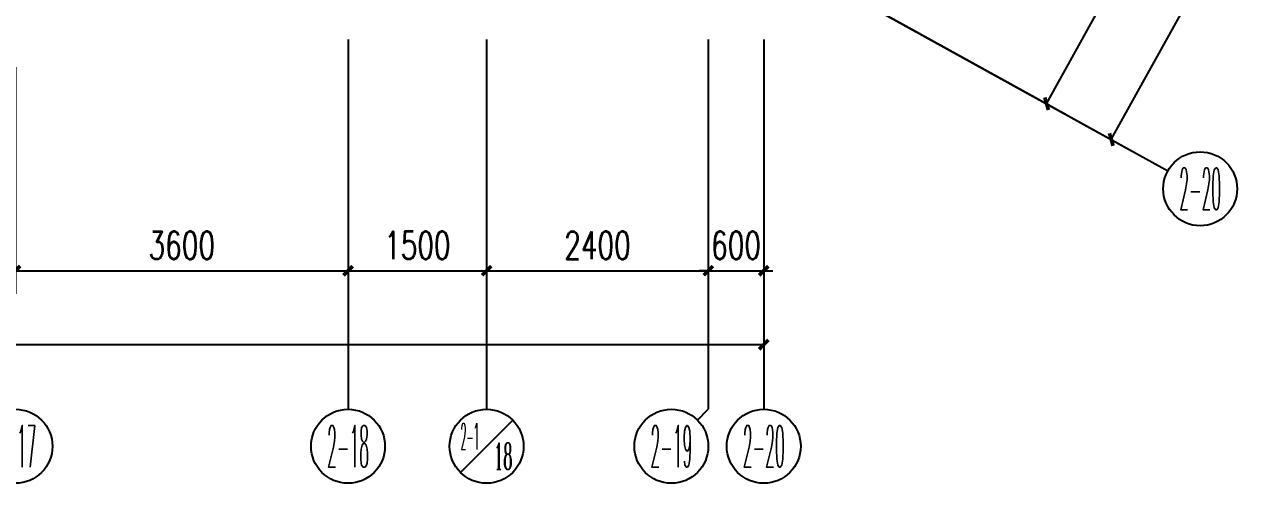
# Model space of a CAD drawing. Extents: x -9422388 to 15610651, y -1992469 to 953794.
# Drawn here: x -2712691 to -2699305, y -212151 to -207191 of the extents above; entities that cross this region are included whole.
import ezdxf
from ezdxf.enums import TextEntityAlignment as Align

# ---------------------------------------------------------------- set-up
doc = ezdxf.new("R2010")
doc.units = 0
doc.header["$LTSCALE"] = 1000
doc.layers.add('AXIS_TEXT', color=7, linetype='Continuous')
doc.styles.add('_TCH_AXIS', font='COMPLEX', dxfattribs={"bigfont": 'GBCBIG'})
doc.styles.add('_TCH_DIM_T3', font='SIMPLEX', dxfattribs={"width": 0.705882, "bigfont": 'GBCBIG'})
doc.styles.add('COMPLEX', font='COMPLEX')
doc.dimstyles.new('_TCH_ARCH&&100', dxfattribs={"dimtxt": 297.5, "dimasz": 100, "dimexe": 250, "dimexo": 300, "dimgap": 126.25, "dimtad": 1, "dimdec": 0, "dimzin": 0, "dimdsep": 46, "dimtxsty": '_TCH_DIM_T3', "dimblk": 'ARCHTICK', "dimcen": 0.09, "dimclrt": 7, "dimazin": 2, "dimtfac": 1, "dimtdec": 0, "dimtix": 1, "dimtmove": 2, "dimatfit": 3, "dimfxl": 0, "dimtolj": 1, "dimtzin": 0, "dimarcsym": 0})

# ---------------------------------------------------------------- blocks, each defined once
blk = doc.blocks.new('_ArchTick')
at = {"color": 0, "linetype": 'ByBlock', "const_width": 0.4}
blk.add_lwpolyline([(-0.5, -0.5), (0.5, 0.5)], dxfattribs=at)
blk = doc.blocks.new('*D2887')
at = {"color": 0, "lineweight": -2, "transparency": 16777216}
for p, q in [((1579630, -199693), (1579630, -202943)), ((1646450, -199693), (1646450, -202943)), ((1579630, -202693), (1646450, -202693))]:
    blk.add_line(p, q, dxfattribs=at)
at = {"layer": 'Defpoints', "color": 0, "transparency": 16777216}
for p in [(1579630, -199393), (1646450, -199393), (1646450, -202693)]:
    blk.add_point(p, dxfattribs=at)
at = {"color": 0, "lineweight": -2, "transparency": 16777216, "xscale": 100, "yscale": 100, "zscale": 100, "rotation": 180}
blk.add_blockref('_ArchTick', (1579630, -202693), dxfattribs=at)
at = {"color": 0, "lineweight": -2, "transparency": 16777216, "xscale": 100, "yscale": 100, "zscale": 100}
blk.add_blockref('_ArchTick', (1646450, -202693), dxfattribs=at)
at = {"color": 7, "transparency": 16777216, "insert": (1613040, -202418), "char_height": 297.5, "attachment_point": 5, "style": '_TCH_DIM_T3'}
blk.add_mtext('\\A1;66820', dxfattribs=at)
blk = doc.blocks.new('*D2905')
at = {"color": 0, "lineweight": -2, "transparency": 16777216}
for p, q in [((1638350, -199693), (1638350, -202143)), ((1641950, -199693), (1641950, -202143)), ((1638350, -201893), (1641950, -201893))]:
    blk.add_line(p, q, dxfattribs=at)
at = {"layer": 'Defpoints', "color": 0, "transparency": 16777216}
for p in [(1638350, -199393), (1641950, -199393), (1641950, -201893)]:
    blk.add_point(p, dxfattribs=at)
at = {"color": 0, "lineweight": -2, "transparency": 16777216, "xscale": 100, "yscale": 100, "zscale": 100, "rotation": 180}
blk.add_blockref('_ArchTick', (1638350, -201893), dxfattribs=at)
at = {"color": 0, "lineweight": -2, "transparency": 16777216, "xscale": 100, "yscale": 100, "zscale": 100}
blk.add_blockref('_ArchTick', (1641950, -201893), dxfattribs=at)
at = {"color": 7, "transparency": 16777216, "insert": (1640150, -201618), "char_height": 297.5, "attachment_point": 5, "style": '_TCH_DIM_T3'}
blk.add_mtext('\\A1;3600', dxfattribs=at)
blk = doc.blocks.new('*D2906')
at = {"color": 0, "lineweight": -2, "transparency": 16777216}
for p, q in [((1641950, -199693), (1641950, -202143)), ((1643450, -199693), (1643450, -202143)), ((1641950, -201893), (1643450, -201893))]:
    blk.add_line(p, q, dxfattribs=at)
at = {"layer": 'Defpoints', "color": 0, "transparency": 16777216}
for p in [(1641950, -199393), (1643450, -199393), (1643450, -201893)]:
    blk.add_point(p, dxfattribs=at)
at = {"color": 0, "lineweight": -2, "transparency": 16777216, "xscale": 100, "yscale": 100, "zscale": 100, "rotation": 180}
blk.add_blockref('_ArchTick', (1641950, -201893), dxfattribs=at)
at = {"color": 0, "lineweight": -2, "transparency": 16777216, "xscale": 100, "yscale": 100, "zscale": 100}
blk.add_blockref('_ArchTick', (1643450, -201893), dxfattribs=at)
at = {"color": 7, "transparency": 16777216, "insert": (1642700, -201618), "char_height": 297.5, "attachment_point": 5, "style": '_TCH_DIM_T3'}
blk.add_mtext('\\A1;1500', dxfattribs=at)
blk = doc.blocks.new('*D2907')
at = {"color": 0, "lineweight": -2, "transparency": 16777216}
for p, q in [((1643450, -199693), (1643450, -202143)), ((1645850, -199693), (1645850, -202143)), ((1643450, -201893), (1645850, -201893))]:
    blk.add_line(p, q, dxfattribs=at)
at = {"layer": 'Defpoints', "color": 0, "transparency": 16777216}
for p in [(1643450, -199393), (1645850, -199393), (1645850, -201893)]:
    blk.add_point(p, dxfattribs=at)
at = {"color": 0, "lineweight": -2, "transparency": 16777216, "xscale": 100, "yscale": 100, "zscale": 100, "rotation": 180}
blk.add_blockref('_ArchTick', (1643450, -201893), dxfattribs=at)
at = {"color": 0, "lineweight": -2, "transparency": 16777216, "xscale": 100, "yscale": 100, "zscale": 100}
blk.add_blockref('_ArchTick', (1645850, -201893), dxfattribs=at)
at = {"color": 7, "transparency": 16777216, "insert": (1644650, -201618), "char_height": 297.5, "attachment_point": 5, "style": '_TCH_DIM_T3'}
blk.add_mtext('\\A1;2400', dxfattribs=at)
blk = doc.blocks.new('*D2908')
at = {"color": 0, "lineweight": -2, "transparency": 16777216}
for p, q in [((1645850, -199693), (1645850, -202143)), ((1646450, -199693), (1646450, -202143)), ((1645850, -201893), (1645750, -201893)), ((1645850, -201893), (1646450, -201893)), ((1646450, -201893), (1646550, -201893))]:
    blk.add_line(p, q, dxfattribs=at)
at = {"layer": 'Defpoints', "color": 0, "transparency": 16777216}
for p in [(1645850, -199393), (1646450, -199393), (1646450, -201893)]:
    blk.add_point(p, dxfattribs=at)
at = {"color": 0, "lineweight": -2, "transparency": 16777216, "xscale": 100, "yscale": 100, "zscale": 100}
blk.add_blockref('_ArchTick', (1645850, -201893), dxfattribs=at)
at = {"color": 0, "lineweight": -2, "transparency": 16777216, "xscale": 100, "yscale": 100, "zscale": 100, "rotation": 180}
blk.add_blockref('_ArchTick', (1646450, -201893), dxfattribs=at)
at = {"color": 7, "transparency": 16777216, "insert": (1646150, -201618), "char_height": 297.5, "attachment_point": 5, "style": '_TCH_DIM_T3'}
blk.add_mtext('\\A1;600', dxfattribs=at)
blk = doc.blocks.new('*D2933')
at = {"color": 0, "lineweight": -2, "transparency": 16777216}
for p, q in [((1649021, -194365), (1652040, -196036)), ((1649512, -200087), (1651821, -195915)), ((1646712, -198538), (1649731, -200208))]:
    blk.add_line(p, q, dxfattribs=at)
at = {"layer": 'Defpoints', "color": 0, "transparency": 16777216}
for p in [(1648759, -194220), (1651821, -195915), (1646450, -198393)]:
    blk.add_point(p, dxfattribs=at)
at = {"color": 0, "lineweight": -2, "transparency": 16777216, "xscale": 100, "yscale": 100, "zscale": 100}
for p, rotation in [((1651821, -195915), 61.03914883823066), ((1649512, -200087), 241.0391488382307)]:
    blk.add_blockref('_ArchTick', p, dxfattribs=dict(at, rotation=rotation))
at = {"color": 7, "transparency": 16777216, "insert": (1650426, -197868), "char_height": 297.5, "attachment_point": 5, "rotation": 61.0391, "style": '_TCH_DIM_T3'}
blk.add_mtext('\\A1;4769', dxfattribs=at)
blk = doc.blocks.new('*D2935')
at = {"color": 0, "lineweight": -2, "transparency": 16777216}
for p, q in [((1651331, -190193), (1655049, -192250)), ((1650212, -200475), (1654831, -192129)), ((1646712, -198538), (1650431, -200596))]:
    blk.add_line(p, q, dxfattribs=at)
at = {"layer": 'Defpoints', "color": 0, "transparency": 16777216}
for p in [(1651068, -190047), (1654831, -192129), (1646450, -198393)]:
    blk.add_point(p, dxfattribs=at)
at = {"color": 0, "lineweight": -2, "transparency": 16777216, "xscale": 100, "yscale": 100, "zscale": 100}
for p, rotation in [((1654831, -192129), 61.0391488381117), ((1650212, -200475), 241.0391488381117)]:
    blk.add_blockref('_ArchTick', p, dxfattribs=dict(at, rotation=rotation))
at = {"color": 7, "transparency": 16777216, "insert": (1652281, -196169), "char_height": 297.5, "attachment_point": 5, "rotation": 61.0391, "style": '_TCH_DIM_T3'}
blk.add_mtext('\\A1;9538', dxfattribs=at)
blk = doc.blocks.new('_AXISO')
at = {"color": 0}
blk.add_circle((0, 0), 0.5, dxfattribs=at)
at = {"layer": 'AXIS_TEXT', "color": 0, "style": 'COMPLEX', "width": 1.041667}
blk.add_attdef('A', text='', height=0.56, dxfattribs=at).set_placement((-0.25, -0.28), (0.25, -0.28), align=Align.FIT)
blk = doc.blocks.new('542523')
at = {"color": 8}
for p, q in [((1647328.5, -198878.9), (1650824.6, -200813.6)), ((1641949.8, -199392.6), (1641949.8, -203392.6)), ((1643449.8, -199392.6), (1643449.8, -203392.6)), ((1645849.8, -199392.6), (1645849.8, -203392.6)), ((1646449.8, -199392.6), (1646449.8, -203392.6)), ((1645732.7, -203509.7), (1645849.8, -203392.6)), ((1643167, -204075.4), (1643732.7, -203509.7))]:
    blk.add_line(p, q, dxfattribs=at)
blk.add_circle((1643449.8, -203792.6), 400, dxfattribs=at)
ref = blk.add_blockref('_AXISO', (1651174.5, -201007.3), dxfattribs=dict(at, xscale=800, yscale=800, zscale=800))
ref.add_attrib('A', '2-20', dxfattribs={"layer": 'AXIS_TEXT', "color": 8, "height": 452.55, "style": '_TCH_AXIS', "width": 0.2625}).set_placement((1650948.3, -201233.6), (1651400.8, -201233.6), align=Align.FIT)
ref = blk.add_blockref('_AXISO', (1638349.8, -203792.6), dxfattribs=dict(at, xscale=800, yscale=800, zscale=800))
ref.add_attrib('A', '2-17', dxfattribs={"layer": 'AXIS_TEXT', "color": 8, "height": 452.55, "style": '_TCH_AXIS', "width": 0.28}).set_placement((1638123.5, -204018.8), (1638576.1, -204018.8), align=Align.FIT)
ref = blk.add_blockref('_AXISO', (1641949.8, -203792.6), dxfattribs=dict(at, xscale=800, yscale=800, zscale=800))
ref.add_attrib('A', '2-18', dxfattribs={"layer": 'AXIS_TEXT', "color": 8, "height": 452.55, "style": '_TCH_AXIS', "width": 0.28}).set_placement((1641723.5, -204018.8), (1642176.1, -204018.8), align=Align.FIT)
ref = blk.add_blockref('_AXISO', (1645449.8, -203792.6), dxfattribs=dict(at, xscale=800, yscale=800, zscale=800))
ref.add_attrib('A', '2-19', dxfattribs={"layer": 'AXIS_TEXT', "color": 8, "height": 452.55, "style": '_TCH_AXIS', "width": 0.28}).set_placement((1645223.5, -204018.8), (1645676.1, -204018.8), align=Align.FIT)
ref = blk.add_blockref('_AXISO', (1646449.8, -203792.6), dxfattribs=dict(at, xscale=800, yscale=800, zscale=800))
ref.add_attrib('A', '2-20', dxfattribs={"layer": 'AXIS_TEXT', "color": 8, "height": 452.55, "style": '_TCH_AXIS', "width": 0.2625}).set_placement((1646223.5, -204018.8), (1646676.1, -204018.8), align=Align.FIT)
at = {"layer": 'AXIS_TEXT', "color": 7, "style": '_TCH_AXIS'}
for s, width, p, p2 in [('2-1', 0.266804, (1643169.8, -203828.3), (1643369.8, -203828.3)), ('18', 0.506007, (1643529.8, -204043), (1643729.8, -204043))]:
    blk.add_text(s, height=286.22, dxfattribs=dict(at, width=width)).set_placement(p, p2, align=Align.FIT)
at = {"color": 8}
for p1, p2, distance, picture, middle in [((1646449.8, -198392.6), (1651068.2, -190047.3), -4300, '*D2935', (1652280.7, -196168.9)), ((1646449.8, -198392.6), (1648759, -194219.9), -3500, '*D2933', (1650426.1, -197867.8)), ((1579629.8, -199392.6), (1646449.8, -199392.6), -3300, '*D2887', (1613039.8, -202417.6)), ((1638349.8, -199392.6), (1641949.8, -199392.6), -2500, '*D2905', (1640149.8, -201617.6)), ((1641949.8, -199392.6), (1643449.8, -199392.6), -2500, '*D2906', (1642699.8, -201617.6)), ((1643449.8, -199392.6), (1645849.8, -199392.6), -2500, '*D2907', (1644649.8, -201617.6)), ((1645849.8, -199392.6), (1646449.8, -199392.6), -2500, '*D2908', (1646149.8, -201617.6))]:
    dim = blk.add_aligned_dim(p1=p1, p2=p2, distance=distance, dimstyle='_TCH_ARCH&&100', dxfattribs=at)
    dim.commit()
    dim.dimension.update_dxf_attribs({"geometry": picture, "text_midpoint": middle})

msp = doc.modelspace()

# ---------------------------------------------------------------- block references
msp.add_blockref('542523', (-4351141.06824, -7958.61085))

doc.saveas('drawing.dxf')
